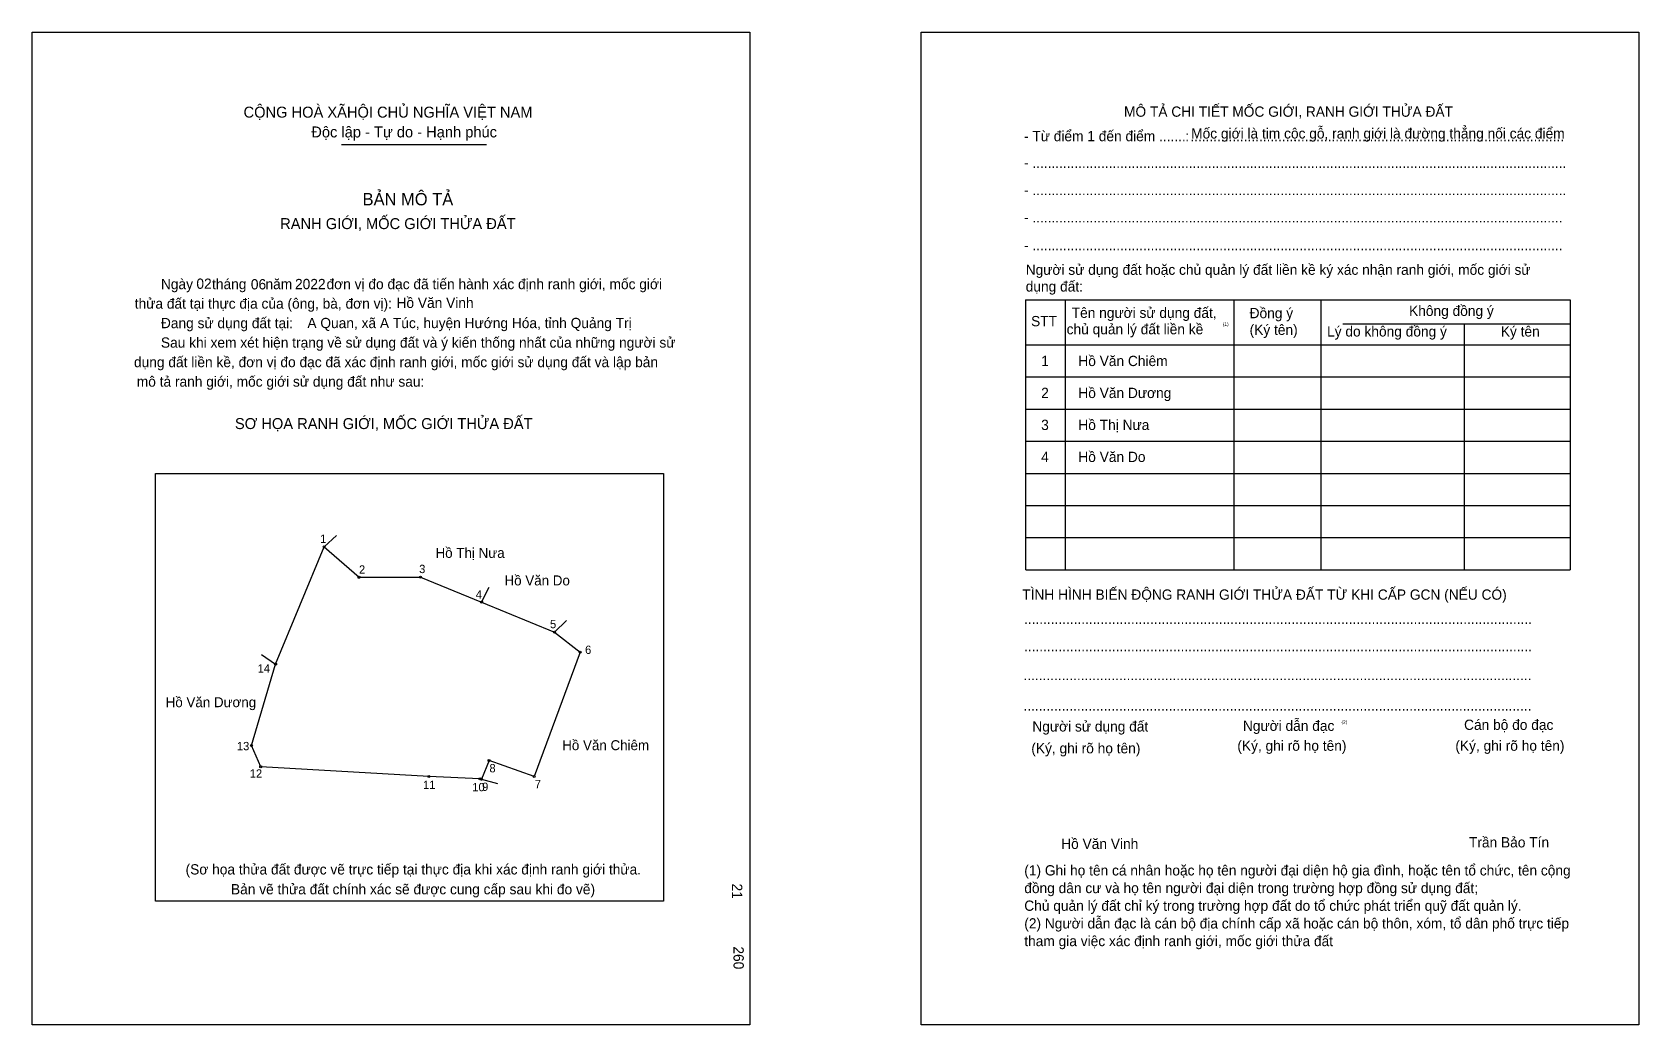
# Model space of a CAD drawing. Extents: x 547224 to 548064, y 1820976 to 1821495.
import ezdxf

# ---------------------------------------------------------------- set-up
doc = ezdxf.new("R2010")
doc.units = 0
for name, color, linetype in [('bmtKhungInTrang1', 7, 'Continuous'), ('bmtKhungInTrang2', 7, 'Continuous'), ('bmtNoiDung', 7, 'Continuous'), ('bmtTemplate', 7, 'Continuous'), ('CanhThua', 7, 'Continuous'), ('MocDinhThua', 7, 'Continuous'), ('RauThua', 7, 'Continuous'), ('SoHieuDinhThua', 7, 'Continuous'), ('TenChuLanCan', 7, 'Continuous')]:
    doc.layers.add(name, color=color, linetype=linetype)

msp = doc.modelspace()

# ---------------------------------------------------------------- linework, layer by layer
at = {"layer": 'bmtKhungInTrang1'}
msp.add_lwpolyline([(547224.12, 1821495.23), (547599.25, 1821495.23), (547599.25, 1820976.38), (547224.12, 1820976.38)], close=True, dxfattribs=at)
at = {"layer": 'bmtKhungInTrang2'}
msp.add_lwpolyline([(547688.71, 1821495.23), (548063.84, 1821495.23), (548063.84, 1820976.38), (547688.71, 1820976.38)], close=True, dxfattribs=at)
at = {"layer": 'bmtTemplate'}
for p, q in [((547385.78, 1821436.43), (547461.64, 1821436.43)), ((547763.96, 1821355.29), (547763.96, 1821214.24)), ((547852.21, 1821355.29), (547852.21, 1821214.24)), ((547897.61, 1821355.46), (547897.61, 1821214.24)), ((548027.92, 1821355.29), (548027.92, 1821214.24)), ((547909.13, 1821342.86), (548027.92, 1821342.86)), ((547743.39, 1821331.78), (548027.92, 1821331.78)), ((547743.39, 1821314.99), (548027.92, 1821314.99)), ((547743.39, 1821298.2), (548027.92, 1821298.2)), ((547743.39, 1821281.4), (548027.92, 1821281.4)), ((547743.39, 1821264.61), (548027.92, 1821264.61)), ((547743.39, 1821247.82), (548027.92, 1821247.82)), ((547743.39, 1821231.03), (548027.92, 1821231.03)), ((547743.39, 1821214.24), (548027.92, 1821214.24))]:
    msp.add_line(p, q, dxfattribs=at)
for points in [[(547743.21, 1821355.29), (548027.92, 1821355.29)], [(547743.21, 1821355.29), (547743.21, 1821214.24)], [(547972.55, 1821342.7), (547972.55, 1821214.24)]]:
    msp.add_lwpolyline(points, dxfattribs=at)
msp.add_lwpolyline([(547288.66, 1821041), (547288.66, 1821264.6), (547554.1, 1821264.6), (547554.1, 1821041)], close=True, dxfattribs=at)
at = {"layer": 'CanhThua'}
for p, q in [((547351.39, 1821164.9), (547376.73, 1821226.25)), ((547376.73, 1821226.25), (547394.96, 1821210.29)), ((547394.96, 1821210.29), (547427.09, 1821210.4)), ((547427.09, 1821210.4), (547459.05, 1821197.27)), ((547459.05, 1821197.27), (547497.19, 1821181.6)), ((547497.19, 1821181.6), (547510.48, 1821171.23)), ((547510.48, 1821171.23), (547486.54, 1821106.19)), ((547338.74, 1821122.35), (547351.39, 1821164.9)), ((547343.57, 1821111.32), (547338.74, 1821122.35)), ((547431.45, 1821106.15), (547343.57, 1821111.32)), ((547462.9, 1821114.49), (547458.91, 1821104.72)), ((547486.54, 1821106.19), (547462.9, 1821114.49)), ((547458.05, 1821104.95), (547431.45, 1821106.15)), ((547458.91, 1821104.72), (547458.05, 1821104.95))]:
    msp.add_line(p, q, dxfattribs=at)
at = {"layer": 'MocDinhThua'}
for centre in [(547376.73, 1821226.25), (547394.96, 1821210.29), (547427.09, 1821210.4), (547459.05, 1821197.27), (547497.19, 1821181.6), (547510.48, 1821171.23), (547351.39, 1821164.9), (547338.74, 1821122.35), (547343.57, 1821111.32), (547462.9, 1821114.49), (547431.45, 1821106.15), (547458.05, 1821104.95), (547458.91, 1821104.72), (547486.54, 1821106.19)]:
    msp.add_circle(centre, 0.522, dxfattribs=at)
at = {"layer": 'RauThua'}
for p, q in [((547376.73, 1821226.25), (547383.14, 1821232.21)), ((547459.05, 1821197.27), (547463, 1821205.06)), ((547497.19, 1821181.6), (547503.44, 1821187.77)), ((547344.04, 1821169.91), (547351.39, 1821164.9)), ((547458.91, 1821104.72), (547467.39, 1821102.45))]:
    msp.add_line(p, q, dxfattribs=at)

# ---------------------------------------------------------------- texts
at = {"layer": 'bmtNoiDung'}
for s, height, p in [('02', 5.367, (547309.97, 1821361.07)), ('06', 5.367, (547338.43, 1821360.77)), ('2022', 5.367, (547361.52, 1821360.89)), ('Hồ Văn Vinh', 5.3674, (547414.55, 1821351.09)), ('A Quan, xã A Túc, huyện Hướng Hóa, tỉnh Quảng Trị', 5.3674, (547367.98, 1821340.53)), ('Hồ Văn Chiêm ', 5.3674, (547770.89, 1821320.7)), ('1', 5.37, (547751.47, 1821320.7)), ('Hồ Văn Dương ', 5.3674, (547770.89, 1821303.99)), ('2', 5.37, (547751.47, 1821303.99)), ('Hồ Thị Nưa ', 5.3674, (547770.89, 1821287.28)), ('3', 5.37, (547751.47, 1821287.28)), ('Hồ Văn Do ', 5.367, (547770.89, 1821270.56)), ('4', 5.37, (547751.47, 1821270.56)), ('Hồ Văn Vinh', 5.3674, (547761.93, 1821068.34))]:
    msp.add_text(s, height=height, dxfattribs=at).set_placement(p)
for s, p in [('21', (547589.91, 1821050.24)), ('260', (547590.67, 1821017.39))]:
    msp.add_text(s, height=5.367, rotation=270, dxfattribs=at).set_placement(p)
at = {"layer": 'bmtTemplate'}
for s, height, p in [('CỘNG HOÀ XÃHỘI CHỦ NGHĨA VIỆT NAM', 5.7253, (547334.62, 1821450.55)), ('MÔ TẢ CHI TIẾT MỐC GIỚI, RANH GIỚI THỬA ĐẤT', 5.3654, (547794.78, 1821451.01)), ('Độc lập - Tự do - Hạnh phúc', 5.7253, (547370.03, 1821440.2)), ('- Từ điểm 1 đến điểm .......', 5.3654, (547742.48, 1821438.21)), ('Mốc giới là tim cộc gỗ, ranh giới là đường thẳng nối các điểm', 5.3654, (547829.86, 1821439.63)), (':', 5.37, (547826.77, 1821438.21)), ('..................................................................................................', 5.3654, (547829.42, 1821438.21)), ('- ............................................................................................................................................', 5.36538, (547742.48, 1821424.31)), ('BẢN MÔ TẢ', 6.441, (547396.83, 1821404.71)), ('- ............................................................................................................................................', 5.36538, (547742.48, 1821410.03)), ('RANH GIỚI, MỐC GIỚI THỬA ĐẤT', 5.7253, (547353.76, 1821392.29)), ('- ...........................................................................................................................................', 5.36538, (547742.48, 1821395.76)), ('- ...........................................................................................................................................', 5.36538, (547742.48, 1821381.15)), ('Người sử dụng đất hoặc chủ quản lý đất liền kề ký xác nhận ranh giới, mốc giới sử', 5.3654, (547743.39, 1821368.39)), ('Ngày     tháng     năm         đơn vị đo đạc đã tiến hành xác định ranh giới, mốc giới ', 5.3674, (547291.43, 1821360.89)), ('dụng đất:', 5.365, (547743.39, 1821359.66)), ('thửa đất tại thực địa của (ông, bà, đơn vị):', 5.3674, (547277.75, 1821350.7)), ('Tên người sử dụng đất,', 5.3654, (547767.43, 1821345.89)), ('Đồng ý', 5.365, (547860.41, 1821345.72)), ('Không đồng ý', 5.3654, (547943.74, 1821346.9)), ('Đang sử dụng đất tại:', 5.3674, (547291.43, 1821340.5)), ('STT', 5.365, (547746.2, 1821341.52)), ('chủ quản lý đất liền kề', 5.3654, (547764.79, 1821337.31)), ('(1)', 1.789, (547846.4, 1821341.72)), ('Sau khi xem xét hiện trạng về sử dụng đất và ý kiến thống nhất của những người sử ', 5.3674, (547291.43, 1821330.31)), ('(Ký tên)', 5.365, (547860.41, 1821336.99)), ('Lý do không đồng ý', 5.3654, (547900.89, 1821336.15)), ('Ký tên', 5.365, (547991.69, 1821336.15)), ('dụng đất liền kề, đơn vị đo đạc đã xác định ranh giới, mốc giới sử dụng đất và lập bản', 5.3674, (547277.35, 1821320.12)), ('mô tả ranh giới, mốc giới sử dụng đất như sau:', 5.3674, (547278.82, 1821309.92)), ('SƠ HỌA RANH GIỚI, MỐC GIỚI THỬA ĐẤT', 5.7253, (547330.11, 1821287.78)), ('TÌNH HÌNH BIẾN ĐỘNG RANH GIỚI THỬA ĐẤT TỪ KHI CẤP GCN (NẾU CÓ)', 5.3654, (547741.58, 1821198.58)), ('.....................................................................................................................................', 5.37343, (547742.48, 1821185.95)), ('.....................................................................................................................................', 5.37343, (547742.48, 1821171.68)), ('.....................................................................................................................................', 5.37343, (547742.21, 1821156.57)), ('.....................................................................................................................................', 5.37343, (547742.21, 1821140.61)), ('Người sử dụng đất', 5.3654, (547746.86, 1821129.7)), ('Người dẫn đạc', 5.3654, (547856.9, 1821130.04)), ('(2)', 1.789, (547908.43, 1821133.74)), ('Cán bộ đo đạc', 5.3654, (547972.49, 1821130.54)), ('(Ký, ghi rõ họ tên)', 5.3654, (547853.99, 1821119.63)), ('(Ký, ghi rõ họ tên)', 5.3654, (547967.93, 1821119.63)), ('(Ký, ghi rõ họ tên)', 5.3654, (547746.31, 1821118.28)), ('Trần Bảo Tín', 5.3654, (547975.05, 1821069.13)), ('(Sơ họa thửa đất được vẽ trực tiếp tại thực địa khi xác định ranh giới thửa.', 5.3674, (547304.32, 1821054.98)), ('(1) Ghi họ tên cá nhân hoặc họ tên người đại diện hộ gia đình, hoặc tên tổ chức, tên cộng', 5.3654, (547742.64, 1821054.46)), ('Bản vẽ thửa đất chính xác sẽ được cung cấp sau khi đo vẽ)', 5.3674, (547328.05, 1821044.6)), ('đồng dân cư và họ tên người đại diện trong trường hợp đồng sử dụng đất;', 5.3654, (547742.64, 1821045.23)), ('Chủ quản lý đất chỉ ký trong trường hợp đất do tổ chức phát triển quỹ đất quản lý.', 5.3654, (547742.64, 1821035.99)), ('(2) Người dẫn đạc là cán bộ địa chính cấp xã hoặc cán bộ thôn, xóm, tổ dân phố trực tiếp', 5.3654, (547742.64, 1821026.75)), ('tham gia việc xác định ranh giới, mốc giới thửa đất', 5.3654, (547742.64, 1821017.52))]:
    msp.add_text(s, height=height, dxfattribs=at).set_placement(p)
at = {"layer": 'SoHieuDinhThua'}
for s, height, p in [('1', 4.35, (547374.61, 1821228.31)), ('2', 4.35, (547394.96, 1821212.19)), ('3', 4.35, (547426.38, 1821212.5)), ('4', 4.35, (547455.99, 1821199.18)), ('5', 4.35, (547494.78, 1821183.7)), ('6', 4.35, (547513.12, 1821170.25)), ('14', 4.352, (547342.01, 1821160.53)), ('13', 4.352, (547331.15, 1821119.91)), ('12', 4.352, (547337.86, 1821105.57)), ('8', 4.35, (547463.13, 1821108.35)), ('11', 4.352, (547428.4, 1821099.63)), ('10', 4.352, (547454.15, 1821098.47)), ('9', 4.35, (547459.29, 1821098.64)), ('7', 4.35, (547486.84, 1821100.07))]:
    msp.add_text(s, height=height, dxfattribs=at).set_placement(p)
at = {"layer": 'TenChuLanCan'}
for s, height, p in [('Hồ Thị Nưa', 5.223, (547434.95, 1821220.46)), ('Hồ Văn Do', 5.223, (547471, 1821206.06)), ('Hồ Văn Dương', 5.2227, (547293.9, 1821142.42)), ('Hồ Văn Chiêm', 5.2227, (547501.16, 1821119.95))]:
    msp.add_text(s, height=height, dxfattribs=at).set_placement(p)

doc.saveas('drawing.dxf')
